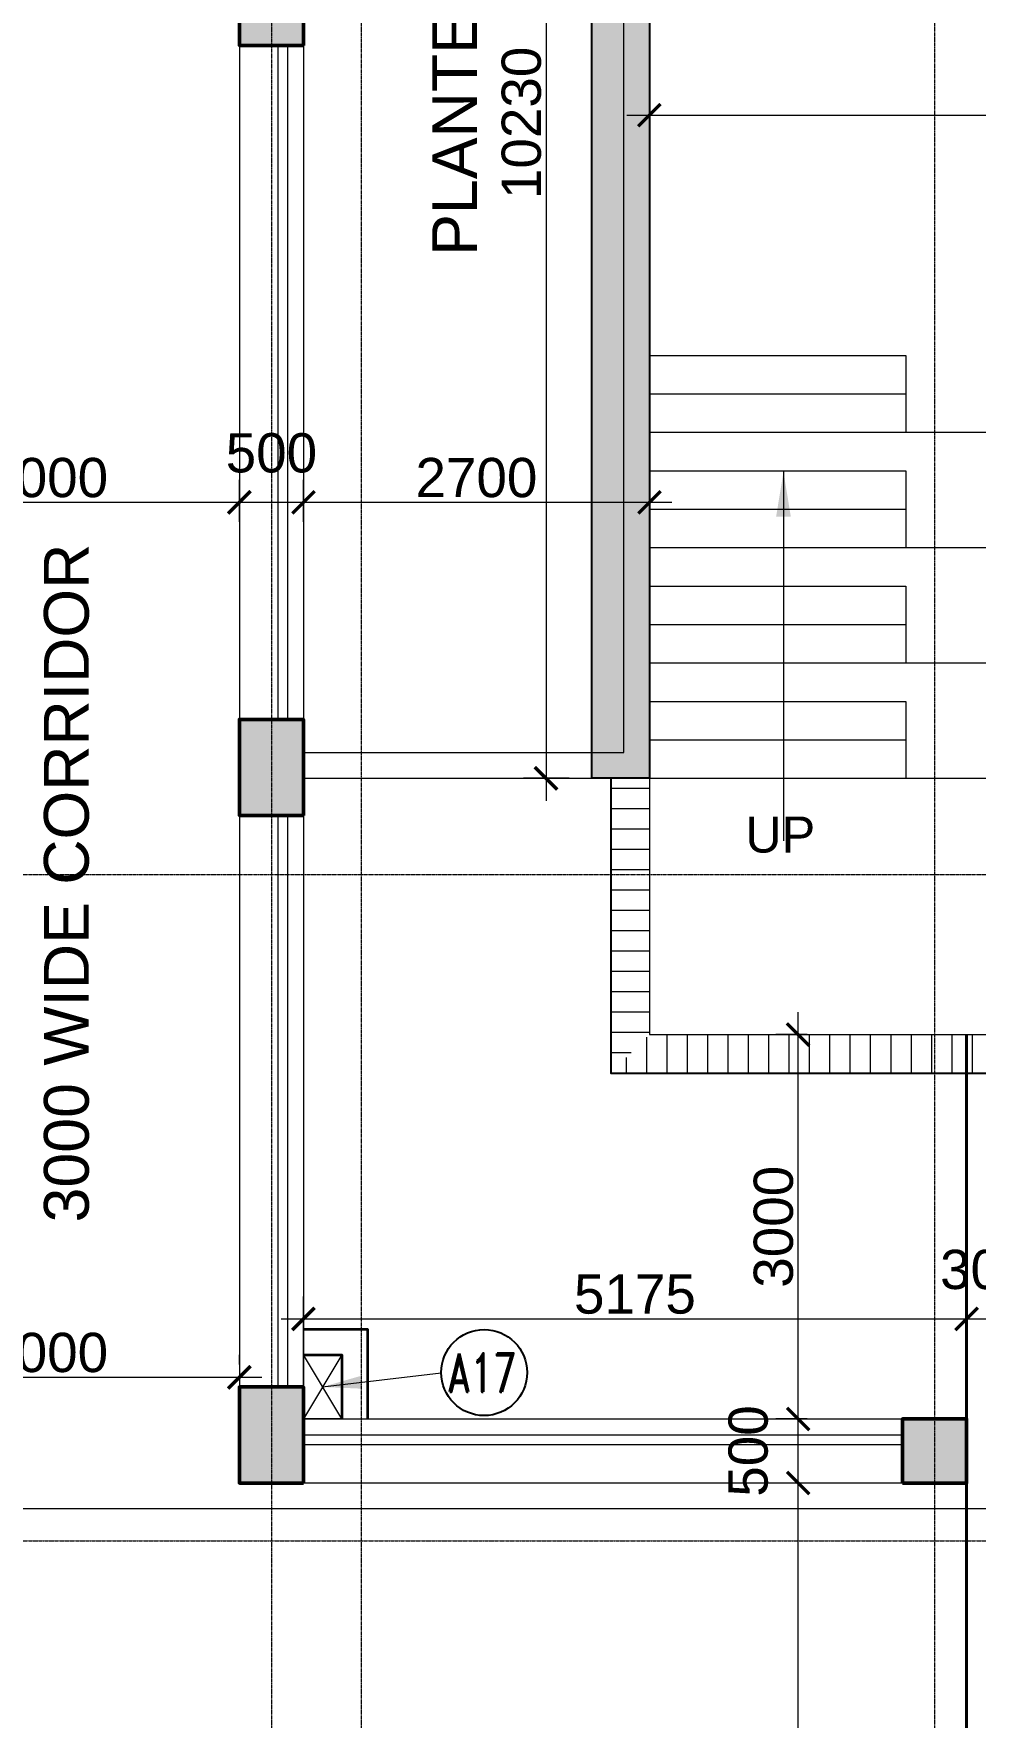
# Model space of a CAD drawing. Header units: millimetres. Extents: x 0 to 147381, y 0 to 170318.
# Drawn here: x 69040 to 76388, y 58459 to 71599 of the extents above; entities that cross this region are included whole.
import ezdxf
from ezdxf.enums import TextEntityAlignment as Align
from ezdxf.xclip import XClip

# ---------------------------------------------------------------- set-up
doc = ezdxf.new("R2010")
doc.units = ezdxf.units.MM
doc.header["$XCLIPFRAME"] = 2
for name, pattern in [('Center', [29.999999, 12, -6, 6, -6]), ('Grid Line', [22.225, 12.7, -3.175, 3.175, -3.175]), ('Hidden', [7.14375, 4.7625, -2.38125])]:
    doc.linetypes.add(name, pattern=pattern)
for name, color, linetype, lineweight in [('A-DOOR', 21, 'Continuous', 9), ('A-FLOR-HRAL', 11, 'Continuous', 9), ('AR_STR', 7, 'Continuous', 15), ('AR_WALL_HATCH', 23, 'Continuous', 5), ('ARCH CUTOUTS', 21, 'Continuous', 13), ('ARCH_COLUMN', 4, 'Continuous', 25), ('Arch_Cutout_No', 2, 'Continuous', 25), ('Arch_Dim', 7, 'Continuous', 25), ('ARCH_WALL', 1, 'Continuous', 35), ('G-ANNO-TEXT', 231, 'Continuous', 25), ('landscape', 2, 'Continuous', 18), ('S-GRID', 8, 'Continuous', 9), ('STR COL.', 1, 'Continuous', 50)]:
    doc.layers.add(name, color=color, linetype=linetype, lineweight=lineweight)
for name, color, linetype, lineweight, true_color in [('ARCH RCC HATCH', 253, 'Center', 9, 0x9c9c9c), ('EXPANSION JOINT', 6, 'Hidden', 15, 0xff0fff), ('S-COLS_HATCH', 252, 'Continuous', 9, 0x8a8a8a)]:
    doc.layers.add(name, color=color, linetype=linetype, lineweight=lineweight, true_color=true_color)
doc.styles.add('Arial_2', font='arial.ttf', dxfattribs={"height": 472.5})
doc.styles.add('DIM', font='arial.ttf')
doc.styles.add('DIM_100', font='romand.shx', dxfattribs={"width": 0.9})
doc.styles.add('GRID_TEXT', font='GOTHIC.TTF', dxfattribs={"width": 0.8})
doc.styles.add('S270', font='romans.shx', dxfattribs={"width": 0.7, "height": 270})
doc.styles.add('SIZE', font='romans.shx', dxfattribs={"width": 0.75, "height": 200})
doc.dimstyles.new('D150C', dxfattribs={"dimtxt": 2.5, "dimasz": 300, "dimexe": 300, "dimexo": 300, "dimgap": 150, "dimtad": 1, "dimdec": 0, "dimtxsty": 'S270', "dimblk": 'ARCHTICK', "dimcen": 2.5, "dimdle": 300, "dimclrd": 256, "dimadec": 0, "dimazin": 0, "dimtfac": 1, "dimtdec": 0, "dimtofl": 0, "dimtmove": 2, "dimatfit": 0, "dimfxl": 1, "dimlwd": 13, "dimarcsym": 0})
doc.dimstyles.new('DIM- 175', dxfattribs={"dimscale": 175, "dimtxt": 1.75, "dimasz": 1, "dimexe": 1, "dimexo": 1, "dimgap": 0.2, "dimtad": 1, "dimdec": 0, "dimrnd": 5, "dimzin": 0, "dimdsep": 46, "dimtxsty": 'DIM', "dimblk": 'ARCHTICK', "dimcen": 0, "dimdle": 1, "dimclrd": 3, "dimclre": 5, "dimclrt": 3, "dimadec": 0, "dimazin": 0, "dimtfac": 1, "dimtdec": 0, "dimtofl": 0, "dimtmove": 2, "dimatfit": 3, "dimfxl": 1, "dimtolj": 1, "dimtzin": 0, "dimlwd": 13, "dimlwe": 15, "dimarcsym": 0})
doc.dimstyles.new('DIM_150_GRID', dxfattribs={"dimscale": 175, "dimtxt": 3, "dimasz": 2, "dimexe": 1, "dimexo": 0.5, "dimgap": 0.5, "dimtad": 1, "dimdec": 0, "dimrnd": 5, "dimzin": 1, "dimdsep": 46, "dimtxsty": 'GRID_TEXT', "dimblk": 'ARCHTICK', "dimcen": 0.09, "dimdle": 1, "dimclrt": 256, "dimazin": 0, "dimtfac": 1, "dimtdec": 0, "dimtmove": 2, "dimatfit": 3, "dimfxl": 1, "dimtvp": 1, "dimtolj": 1, "dimtzin": 0, "dimlwd": 15, "dimlwe": 18, "dimarcsym": 0})

# ---------------------------------------------------------------- blocks, each defined once
blk = doc.blocks.new('COURTYARD_GF')
at = {"layer": 'A-FLOR-HRAL'}
for p, q in [((-10395, -37485), (-10395, -42745)), ((-10095, -37485), (-10095, -42745)), ((-10020, -37485), (-10020, -42745)), ((-9895, -37485), (-9895, -42745)), ((-10395, -43495), (-10395, -47955)), ((-10095, -43495), (-10095, -47955)), ((-10020, -43495), (-10020, -47955)), ((-9895, -43495), (-9895, -47955)), ((-9895, -48205), (-5220, -48205)), ((-9895, -48330), (-5220, -48330)), ((-9895, -48405), (-5220, -48405)), ((-9895, -48705), (-5220, -48705))]:
    blk.add_line(p, q, dxfattribs=at)
blk = doc.blocks.new('A$C59E872DE')
at = {"layer": 'S-GRID', "linetype": 'Grid Line', "ltscale": 0.5}
for p, q in [((33200, 89720.3), (33200, -4357.6)), ((38375, 89720), (38375, -4357.8)), ((-6964.1, 20500), (94404.8, 20500)), ((-6964.1, 15300), (94404.8, 15300))]:
    blk.add_line(p, q, dxfattribs=at)
blk.add_lwpolyline([(33900, 89720.3), (33900, -3990), (34529.3, -4438.4)], dxfattribs=at)
blk = doc.blocks.new('A$C70034ED7')
at = {"layer": 'landscape', "color": 30, "linetype": 'Continuous'}
for p, q in [((27144, -19494), (29144, -19494)), ((29144, -19494), (29144, -20094)), ((27144, -19794), (29144, -19794)), ((27144, -20094), (29144, -20094)), ((29144, -20094), (34339, -20094)), ((27144, -20394), (29144, -20394)), ((29144, -20394), (29144, -20994)), ((27144, -20694), (29144, -20694)), ((27144, -20994), (29144, -20994)), ((29144, -20994), (33439, -20994)), ((27144, -21294), (29144, -21294)), ((29144, -21294), (29144, -21894)), ((27144, -21594), (29144, -21594)), ((27144, -21894), (29144, -21894)), ((29144, -21894), (33439, -21894)), ((27144, -22194), (29144, -22194)), ((29144, -22194), (29144, -22794)), ((27144, -22494), (29144, -22494)), ((24444, -22794), (44234, -22794)), ((27144, -22794), (27144, -24794)), ((27144, -24794), (41534, -24794))]:
    blk.add_line(p, q, dxfattribs=at)
for points in [[(24444, -22794), (27144, -22794), (27144, -12607), (24444, -12607)], [(24444, -22594), (26944, -22594), (26944, -12807), (24444, -12807)]]:
    blk.add_lwpolyline(points, dxfattribs=at)
blk = doc.blocks.new('_ArchTick')
at = {"color": 0, "linetype": 'ByBlock', "const_width": 0.15}
blk.add_lwpolyline([(-0.5, -0.5), (0.5, 0.5)], dxfattribs=at)
blk = doc.blocks.new('*D763')
at = {"layer": 'Arch_Dim', "color": 5, "lineweight": 15, "transparency": 16777216}
for p, q in [((67645, 67113), (67645, 68117)), ((70645, 67790), (70645, 68117))]:
    blk.add_line(p, q, dxfattribs=at)
at = {"layer": 'Arch_Dim', "color": 3, "lineweight": 13, "transparency": 16777216}
blk.add_line((67470, 67942), (70820, 67942), dxfattribs=at)
at = {"layer": 'Defpoints', "color": 0, "linetype": 'Continuous', "transparency": 16777216}
for p in [(70645, 67942), (70645, 67615), (67645, 66938)]:
    blk.add_point(p, dxfattribs=at)
at = {"layer": 'Arch_Dim', "color": 3, "linetype": 'Continuous', "lineweight": 13, "transparency": 16777216, "xscale": 175, "yscale": 175, "zscale": 175, "rotation": 180}
blk.add_blockref('_ArchTick', (67645, 67942), dxfattribs=at)
at = {"layer": 'Arch_Dim', "color": 3, "linetype": 'Continuous', "lineweight": 13, "transparency": 16777216, "xscale": 175, "yscale": 175, "zscale": 175}
blk.add_blockref('_ArchTick', (70645, 67942), dxfattribs=at)
at = {"layer": 'Arch_Dim', "color": 3, "linetype": 'Continuous', "transparency": 16777216, "insert": (69145, 68133), "char_height": 306.2, "attachment_point": 5, "style": 'DIM'}
blk.add_mtext('\\A1;3000', dxfattribs=at)
blk = doc.blocks.new('A$C38A24FCE')
at = {"layer": 'S-COLS_HATCH'}
h = blk.add_hatch(color=256, dxfattribs=at)
h.dxf.hatch_style = 1
h.paths.add_polyline_path([(-53740, 25345), (-53240, 25345), (-53240, 26095), (-53740, 26095)])
h = blk.add_hatch(color=256, dxfattribs=at)
h.dxf.hatch_style = 1
h.paths.add_polyline_path([(-53740, 19336), (-53240, 19336), (-53240, 20085), (-53740, 20085)])
h = blk.add_hatch(color=256, dxfattribs=at)
h.dxf.hatch_style = 1
h.paths.add_polyline_path([(-53740, 14126), (-53240, 14126), (-53240, 14875), (-53740, 14875)])
h = blk.add_hatch(color=256, dxfattribs=at)
h.dxf.hatch_style = 1
h.paths.add_polyline_path([(-48065, 14126), (-48565, 14126), (-48565, 14625), (-48065, 14625)])
at = {"layer": 'STR COL.'}
for points in [[(-53240, 25345), (-53740, 25345), (-53740, 26095), (-53240, 26095)], [(-53240, 19335), (-53740, 19335), (-53740, 20085), (-53240, 20085)], [(-53240, 14125), (-53740, 14125), (-53740, 14875), (-53240, 14875)], [(-48565, 14125), (-48065, 14125), (-48065, 14625), (-48565, 14625)]]:
    blk.add_lwpolyline(points, close=True, dxfattribs=at)
blk = doc.blocks.new('*D779')
at = {"layer": 'Arch_Dim', "color": 5, "lineweight": 15, "transparency": 16777216}
for p, q in [((67645, 61862), (67645, 60938)), ((70645, 61213), (70645, 61288))]:
    blk.add_line(p, q, dxfattribs=at)
at = {"layer": 'Arch_Dim', "color": 3, "lineweight": 13, "transparency": 16777216}
blk.add_line((67470, 61113), (70820, 61113), dxfattribs=at)
at = {"layer": 'Defpoints', "color": 0, "linetype": 'Continuous', "transparency": 16777216}
for p in [(67645, 62037), (70645, 61113), (70645, 61038)]:
    blk.add_point(p, dxfattribs=at)
at = {"layer": 'Arch_Dim', "color": 3, "linetype": 'Continuous', "lineweight": 13, "transparency": 16777216, "xscale": 175, "yscale": 175, "zscale": 175, "rotation": 180}
blk.add_blockref('_ArchTick', (67645, 61113), dxfattribs=at)
at = {"layer": 'Arch_Dim', "color": 3, "linetype": 'Continuous', "lineweight": 13, "transparency": 16777216, "xscale": 175, "yscale": 175, "zscale": 175}
blk.add_blockref('_ArchTick', (70645, 61113), dxfattribs=at)
at = {"layer": 'Arch_Dim', "color": 3, "linetype": 'Continuous', "transparency": 16777216, "insert": (69145, 61305), "char_height": 306.2, "attachment_point": 5, "style": 'DIM'}
blk.add_mtext('\\A1;3000', dxfattribs=at)
blk = doc.blocks.new('*D721')
at = {"layer": 'Arch_Dim', "color": 3, "lineweight": 13, "transparency": 16777216}
blk.add_line((75006, 53113), (75006, 60463), dxfattribs=at)
at = {"layer": 'Arch_Dim', "color": 5, "lineweight": 15, "transparency": 16777216}
for p, q in [((74957, 60288), (74831, 60288)), ((74957, 53288), (74831, 53288))]:
    blk.add_line(p, q, dxfattribs=at)
at = {"layer": 'Defpoints', "color": 0, "linetype": 'Continuous', "transparency": 16777216}
for p in [(75006, 60288), (75132, 60288), (75132, 53288)]:
    blk.add_point(p, dxfattribs=at)
at = {"layer": 'Arch_Dim', "color": 3, "linetype": 'Continuous', "lineweight": 13, "transparency": 16777216, "xscale": 175, "yscale": 175, "zscale": 175}
for p, rotation in [((75006, 60288), 90), ((75006, 53288), 270)]:
    blk.add_blockref('_ArchTick', p, dxfattribs=dict(at, rotation=rotation))
at = {"layer": 'Arch_Dim', "color": 3, "linetype": 'Continuous', "transparency": 16777216, "insert": (74814, 56788), "char_height": 306.2, "attachment_point": 5, "rotation": 90, "style": 'DIM'}
blk.add_mtext('\\A1;7000', dxfattribs=at)
blk = doc.blocks.new('*D722')
at = {"layer": 'Arch_Dim', "color": 3, "lineweight": 13, "transparency": 16777216}
blk.add_line((75006, 60113), (75006, 60963), dxfattribs=at)
at = {"layer": 'Arch_Dim', "color": 5, "lineweight": 15, "transparency": 16777216}
blk.add_line((75076, 60788), (74831, 60788), dxfattribs=at)
at = {"layer": 'Defpoints', "color": 0, "linetype": 'Continuous', "transparency": 16777216}
for p in [(75006, 60788), (75251, 60788), (75006, 60288)]:
    blk.add_point(p, dxfattribs=at)
at = {"layer": 'Arch_Dim', "color": 3, "linetype": 'Continuous', "lineweight": 13, "transparency": 16777216, "xscale": 175, "yscale": 175, "zscale": 175}
for p, rotation in [((75006, 60788), 90), ((75006, 60288), 270)]:
    blk.add_blockref('_ArchTick', p, dxfattribs=dict(at, rotation=rotation))
at = {"layer": 'Arch_Dim', "color": 3, "linetype": 'Continuous', "transparency": 16777216, "insert": (74617, 60538), "char_height": 306.2, "attachment_point": 5, "rotation": 90, "style": 'DIM'}
blk.add_mtext('\\A1;500', dxfattribs=at)
blk = doc.blocks.new('*D723')
at = {"layer": 'Arch_Dim', "color": 5, "lineweight": 15, "transparency": 16777216}
for p, q in [((70645, 67790), (70645, 68117)), ((71145, 67790), (71145, 68117))]:
    blk.add_line(p, q, dxfattribs=at)
at = {"layer": 'Arch_Dim', "color": 3, "lineweight": 13, "transparency": 16777216}
blk.add_line((70470, 67942), (71320, 67942), dxfattribs=at)
at = {"layer": 'Defpoints', "color": 0, "linetype": 'Continuous', "transparency": 16777216}
for p in [(71145, 67942), (70645, 67615), (71145, 67615)]:
    blk.add_point(p, dxfattribs=at)
at = {"layer": 'Arch_Dim', "color": 3, "linetype": 'Continuous', "lineweight": 13, "transparency": 16777216, "xscale": 175, "yscale": 175, "zscale": 175, "rotation": 180}
blk.add_blockref('_ArchTick', (70645, 67942), dxfattribs=at)
at = {"layer": 'Arch_Dim', "color": 3, "linetype": 'Continuous', "lineweight": 13, "transparency": 16777216, "xscale": 175, "yscale": 175, "zscale": 175}
blk.add_blockref('_ArchTick', (71145, 67942), dxfattribs=at)
at = {"layer": 'Arch_Dim', "color": 3, "linetype": 'Continuous', "transparency": 16777216, "insert": (70895, 68326), "char_height": 306.2, "attachment_point": 5, "style": 'DIM'}
blk.add_mtext('\\A1;500', dxfattribs=at)
blk = doc.blocks.new('*D724')
at = {"layer": 'Arch_Dim', "color": 5, "lineweight": 15, "transparency": 16777216}
blk.add_line((88235, 71078), (88235, 71138), dxfattribs=at)
at = {"layer": 'Arch_Dim', "color": 3, "lineweight": 13, "transparency": 16777216}
blk.add_line((73670, 70963), (88410, 70963), dxfattribs=at)
at = {"layer": 'Defpoints', "color": 0, "linetype": 'Continuous', "transparency": 16777216}
for p in [(73845, 70963), (88235, 70963), (88235, 70903)]:
    blk.add_point(p, dxfattribs=at)
at = {"layer": 'Arch_Dim', "color": 3, "linetype": 'Continuous', "lineweight": 13, "transparency": 16777216, "xscale": 175, "yscale": 175, "zscale": 175, "rotation": 180}
blk.add_blockref('_ArchTick', (73845, 70963), dxfattribs=at)
at = {"layer": 'Arch_Dim', "color": 3, "linetype": 'Continuous', "lineweight": 13, "transparency": 16777216, "xscale": 175, "yscale": 175, "zscale": 175}
blk.add_blockref('_ArchTick', (88235, 70963), dxfattribs=at)
at = {"layer": 'Arch_Dim', "color": 3, "linetype": 'Continuous', "transparency": 16777216, "insert": (81040, 71155), "char_height": 306.2, "attachment_point": 5, "style": 'DIM'}
blk.add_mtext('\\A1;14390', dxfattribs=at)
blk = doc.blocks.new('*D499')
at = {"layer": 'Arch_Dim', "color": 3, "lineweight": 13, "transparency": 16777216}
blk.add_line((73038, 76193), (73038, 65613), dxfattribs=at)
at = {"layer": 'Arch_Dim', "color": 5, "lineweight": 15, "transparency": 16777216}
for p, q in [((74571, 76018), (72863, 76018)), ((73220, 65788), (72863, 65788))]:
    blk.add_line(p, q, dxfattribs=at)
at = {"layer": 'Defpoints', "color": 0, "linetype": 'Continuous', "transparency": 16777216}
for p in [(74746, 76018), (73038, 65788), (73395, 65788)]:
    blk.add_point(p, dxfattribs=at)
at = {"layer": 'Arch_Dim', "color": 3, "linetype": 'Continuous', "lineweight": 13, "transparency": 16777216, "xscale": 175, "yscale": 175, "zscale": 175}
for p, rotation in [((73038, 76018), 90), ((73038, 65788), 270)]:
    blk.add_blockref('_ArchTick', p, dxfattribs=dict(at, rotation=rotation))
at = {"layer": 'Arch_Dim', "color": 3, "linetype": 'Continuous', "transparency": 16777216, "insert": (72847, 70903), "char_height": 306.2, "attachment_point": 5, "rotation": 90, "style": 'DIM'}
blk.add_mtext('\\A1;10230', dxfattribs=at)
blk = doc.blocks.new('*D747')
at = {"layer": 'Arch_Dim', "color": 5, "lineweight": 15, "transparency": 16777216}
for p, q in [((71145, 67790), (71145, 68117)), ((73845, 67463), (73845, 68117))]:
    blk.add_line(p, q, dxfattribs=at)
at = {"layer": 'Arch_Dim', "color": 3, "lineweight": 13, "transparency": 16777216}
blk.add_line((70970, 67942), (74020, 67942), dxfattribs=at)
at = {"layer": 'Defpoints', "color": 0, "linetype": 'Continuous', "transparency": 16777216}
for p in [(73845, 67942), (71145, 67615), (73845, 67288)]:
    blk.add_point(p, dxfattribs=at)
at = {"layer": 'Arch_Dim', "color": 3, "linetype": 'Continuous', "lineweight": 13, "transparency": 16777216, "xscale": 175, "yscale": 175, "zscale": 175, "rotation": 180}
blk.add_blockref('_ArchTick', (71145, 67942), dxfattribs=at)
at = {"layer": 'Arch_Dim', "color": 3, "linetype": 'Continuous', "lineweight": 13, "transparency": 16777216, "xscale": 175, "yscale": 175, "zscale": 175}
blk.add_blockref('_ArchTick', (73845, 67942), dxfattribs=at)
at = {"layer": 'Arch_Dim', "color": 3, "linetype": 'Continuous', "transparency": 16777216, "insert": (72495, 68133), "char_height": 306.2, "attachment_point": 5, "style": 'DIM'}
blk.add_mtext('\\A1;2700', dxfattribs=at)
blk = doc.blocks.new('*D802')
at = {"layer": 'Arch_Dim', "color": 5, "lineweight": 15, "transparency": 16777216}
for p, q in [((71145, 60963), (71145, 61744)), ((76320, 60963), (76320, 61744))]:
    blk.add_line(p, q, dxfattribs=at)
at = {"layer": 'Arch_Dim', "color": 3, "lineweight": 13, "transparency": 16777216}
blk.add_line((70970, 61569), (76495, 61569), dxfattribs=at)
at = {"layer": 'Defpoints', "color": 0, "linetype": 'Continuous', "transparency": 16777216}
for p in [(76320, 61569), (71145, 60788), (76320, 60788)]:
    blk.add_point(p, dxfattribs=at)
at = {"layer": 'Arch_Dim', "color": 3, "linetype": 'Continuous', "lineweight": 13, "transparency": 16777216, "xscale": 175, "yscale": 175, "zscale": 175, "rotation": 180}
blk.add_blockref('_ArchTick', (71145, 61569), dxfattribs=at)
at = {"layer": 'Arch_Dim', "color": 3, "linetype": 'Continuous', "lineweight": 13, "transparency": 16777216, "xscale": 175, "yscale": 175, "zscale": 175}
blk.add_blockref('_ArchTick', (76320, 61569), dxfattribs=at)
at = {"layer": 'Arch_Dim', "color": 3, "linetype": 'Continuous', "transparency": 16777216, "insert": (73732, 61761), "char_height": 306.2, "attachment_point": 5, "style": 'DIM'}
blk.add_mtext('\\A1;5175', dxfattribs=at)
blk = doc.blocks.new('*D803')
at = {"layer": 'Arch_Dim', "color": 5, "lineweight": 15, "transparency": 16777216}
for p, q in [((76320, 60963), (76320, 61744)), ((76620, 60963), (76620, 61744))]:
    blk.add_line(p, q, dxfattribs=at)
at = {"layer": 'Arch_Dim', "color": 3, "lineweight": 13, "transparency": 16777216}
blk.add_line((76145, 61569), (76795, 61569), dxfattribs=at)
at = {"layer": 'Defpoints', "color": 0, "linetype": 'Continuous', "transparency": 16777216}
for p in [(76620, 61569), (76320, 60788), (76620, 60788)]:
    blk.add_point(p, dxfattribs=at)
at = {"layer": 'Arch_Dim', "color": 3, "linetype": 'Continuous', "lineweight": 13, "transparency": 16777216, "xscale": 175, "yscale": 175, "zscale": 175, "rotation": 180}
blk.add_blockref('_ArchTick', (76320, 61569), dxfattribs=at)
at = {"layer": 'Arch_Dim', "color": 3, "linetype": 'Continuous', "lineweight": 13, "transparency": 16777216, "xscale": 175, "yscale": 175, "zscale": 175}
blk.add_blockref('_ArchTick', (76620, 61569), dxfattribs=at)
at = {"layer": 'Arch_Dim', "color": 3, "linetype": 'Continuous', "transparency": 16777216, "insert": (76470, 61953), "char_height": 306.2, "attachment_point": 5, "style": 'DIM'}
blk.add_mtext('\\A1;300', dxfattribs=at)
blk = doc.blocks.new('DW')
at = {"color": 9}
blk.add_circle((0, 0), 671, dxfattribs=at)
at = {"style": 'SIZE', "width": 0.8}
blk.add_attdef('W7', text='', height=500, dxfattribs=at).set_placement((5, -289), align=Align.CENTER)
blk = doc.blocks.new('*D762')
at = {"layer": 'Arch_Dim', "color": 3, "lineweight": 13, "transparency": 16777216}
blk.add_line((75006, 60613), (75006, 63963), dxfattribs=at)
at = {"layer": 'Arch_Dim', "color": 5, "lineweight": 15, "transparency": 16777216}
for p, q in [((75076, 63788), (74831, 63788)), ((75076, 60788), (74831, 60788))]:
    blk.add_line(p, q, dxfattribs=at)
at = {"layer": 'Defpoints', "color": 0, "linetype": 'Continuous', "transparency": 16777216}
for p in [(75006, 63788), (75251, 63788), (75251, 60788)]:
    blk.add_point(p, dxfattribs=at)
at = {"layer": 'Arch_Dim', "color": 3, "linetype": 'Continuous', "lineweight": 13, "transparency": 16777216, "xscale": 175, "yscale": 175, "zscale": 175}
for p, rotation in [((75006, 63788), 90), ((75006, 60788), 270)]:
    blk.add_blockref('_ArchTick', p, dxfattribs=dict(at, rotation=rotation))
at = {"layer": 'Arch_Dim', "color": 3, "linetype": 'Continuous', "transparency": 16777216, "insert": (74814, 62288), "char_height": 306.2, "attachment_point": 5, "rotation": 90, "style": 'DIM'}
blk.add_mtext('\\A1;3000', dxfattribs=at)

msp = doc.modelspace()

# ---------------------------------------------------------------- block references
at = {"layer": 'A-DOOR'}
msp.add_blockref('COURTYARD_GF', (81039.7, 108993.5), dxfattribs=at)

# ---------------------------------------------------------------- next in the draw order: block references
at = {"layer": 'ARCH RCC HATCH', "linetype": 'Continuous'}
msp.add_blockref('A$C59E872DE', (37694.7, 44538), dxfattribs=at)

# ---------------------------------------------------------------- next in the draw order: hatches: boundary and pattern name
at = {"layer": 'AR_WALL_HATCH', "ltscale": 500}
h = msp.add_hatch(dxfattribs=at)
h.set_pattern_fill('ANSI31', color=256, scale=50, angle=135)
h.set_pattern_definition([(180, (112242.8, 269228.23), (-1e-14, -158.75), [])])
h.paths.add_polyline_path([(73844.7, 65788.5), (73544.7, 65788.5), (73544.7, 63488), (73844.7, 63788)])
h = msp.add_hatch(dxfattribs=at)
h.set_pattern_fill('ANSI31', color=256, scale=50, angle=45)
h.set_pattern_definition([(90, (112242.8, 269228.23), (-158.75, 1e-14), [])])
h.paths.add_polyline_path([(73844.7, 63788), (73544.7, 63488), (88534.7, 63488), (88234.7, 63788)])
at = {"layer": 'ARCH RCC HATCH', "linetype": 'Continuous'}
h = msp.add_hatch(color=256, dxfattribs=at)
h.dxf.hatch_style = 1
h.paths.add_polyline_path([(73844.7, 65788.5), (73844.7, 75568), (73394.7, 75568), (73394.7, 65788.5)])

# ---------------------------------------------------------------- next in the draw order: linework, layer by layer
at = {"linetype": 'Continuous'}
msp.add_lwpolyline([(73544.7, 65788.5), (73544.7, 63488), (88534.7, 63488), (88534.7, 65788.5)], dxfattribs=at)
at = {"layer": 'ARCH CUTOUTS', "linetype": 'Continuous'}
for p, q in [((71444.7, 60788), (71144.7, 61288)), ((71444.7, 61288), (71144.7, 60788))]:
    msp.add_line(p, q, dxfattribs=at)
msp.add_lwpolyline([(71444.7, 60788), (71144.7, 60788), (71144.7, 61288), (71444.7, 61288)], close=True, dxfattribs=at)
at = {"layer": 'ARCH_COLUMN', "linetype": 'Continuous'}
msp.add_lwpolyline([(73844.7, 65788.5), (73394.7, 65788.5), (73394.7, 75568), (73844.7, 75568)], close=True, dxfattribs=at)
at = {"layer": 'ARCH_WALL', "linetype": 'Continuous'}
for points in [[(71144.7, 61488), (71644.7, 61488), (71644.7, 60788)], [(71144.7, 61288), (71444.7, 61288), (71444.7, 60788)]]:
    msp.add_lwpolyline(points, dxfattribs=at)
at = {"layer": 'EXPANSION JOINT', "ltscale": 0.4, "const_width": 25}
msp.add_lwpolyline([(76319.7, 63788), (76319.7, 44438)], dxfattribs=at)

# ---------------------------------------------------------------- next in the draw order: block references
at = {"layer": 'AR_STR', "linetype": 'Continuous'}
msp.add_blockref('A$C38A24FCE', (124384.7, 46163), dxfattribs=at)
at = {"layer": 'Arch_Cutout_No'}
ref = msp.add_blockref('DW', (72555.3, 61150.1), dxfattribs=dict(at, xscale=0.500148192420602, yscale=0.500148192420602, zscale=0.500148192420602))
ref.add_attrib('W71', 'A17', dxfattribs={"layer": '0', "height": 300, "style": 'DIM_100', "width": 0.7}).set_placement((72539.8, 60999.2), align=Align.CENTER)
at = {"layer": 'landscape', "color": 30, "linetype": 'Continuous'}
ref = msp.add_blockref('A$C70034ED7', (46701.2, 88582.1), dxfattribs=at)
XClip(ref).set_block_clipping_path([(21443.5457293363, -28494.0824915156), (50008.5457294728, -11427.9914858409)])

# ---------------------------------------------------------------- next in the draw order: texts
at = {"layer": 'G-ANNO-TEXT', "color": 7, "style": 'Arial_2'}
for s, insert, char_height, width, attachment_point, rotation in [('{\\C256;PLANTER}', (72499.8, 69865.7), 350, 2141.065, 7, 90), ('{\\C256;3000 WIDE CORRIDOR}', (69119.8, 62321.7), 350, 8203.315, 1, 90), ('UP', (75139.2, 65489.5), 281.25, 5591.646, 3, 0.00124)]:
    msp.add_mtext(s, dxfattribs=dict(at, insert=insert, char_height=char_height, width=width, attachment_point=attachment_point, rotation=rotation))

# ---------------------------------------------------------------- next in the draw order: dimensions: what is measured, and where the dimension line sits
at = {"layer": 'Arch_Dim', "linetype": 'Continuous'}
for base, p1, p2, picture, middle in [((73038.1103405, 65788.4834322), (74746.2826331, 76017.9834323), (73394.7233421, 65788.4834322), '*D499', (72846.6429121, 70903.2334323)), ((75005.8, 63788), (75250.8, 60788), (75250.8, 63788), '*D762', (74814.3, 62288)), ((75005.8, 60288), (75132.1, 53288), (75132.1, 60288), '*D721', (74814.4, 56788))]:
    dim = msp.add_linear_dim(base=base, p1=p1, p2=p2, angle=90, dimstyle='DIM- 175', dxfattribs=at)
    dim.commit()
    dim.dimension.update_dxf_attribs({"geometry": picture, "text_midpoint": middle})
for base, p1, p2, picture, middle in [((88234.7, 70963.5), (73844.7, 70963.5), (88234.7, 70903.2), '*D724', (81039.7, 71154.9)), ((71144.7, 67941.9), (70644.7, 67615.2), (71144.7, 67615.2), '*D723', (70894.7, 68325.7)), ((70644.7, 67941.9), (67644.7, 66938.5), (70644.7, 67615.2), '*D763', (69144.7, 68133.3)), ((73844.7, 67941.9), (71144.7, 67615.2), (73844.7, 67288.5), '*D747', (72494.7, 68133.2)), ((76619.7, 61569.2), (76319.7, 60788), (76619.7, 60788), '*D803', (76469.7, 61953.2)), ((70644.7, 61113.4), (67644.7, 62036.8), (70644.7, 61038), '*D779', (69144.7, 61304.9)), ((76319.7, 61569.2), (71144.7, 60788), (76319.7, 60788), '*D802', (73732.2, 61760.6))]:
    dim = msp.add_linear_dim(base=base, p1=p1, p2=p2, dimstyle='DIM- 175', dxfattribs=at)
    dim.commit()
    dim.dimension.update_dxf_attribs({"geometry": picture, "text_midpoint": middle})
dim = msp.add_linear_dim(base=(75005.8, 60788), p1=(75005.8, 60288), p2=(75250.8, 60788), angle=90, dimstyle='DIM- 175', dxfattribs=at)
dim.commit()
dim.dimension.update_dxf_attribs({"geometry": '*D722', "text_midpoint": (74616.8, 60538), "dimtype": 160})

# ---------------------------------------------------------------- next in the draw order: leaders
at = {"layer": 'Arch_Cutout_No'}
msp.add_leader([(71294.7, 61038), (72219.6, 61148)], dimstyle='D150C', override={"dimtad": 0}, dxfattribs=at)
at = {"layer": 'G-ANNO-TEXT', "color": 7}
msp.add_leader([(74891.2, 68179.3), (74891.2, 65299.4)], dimstyle='DIM_150_GRID', override={"dimgap": 0.5, "dimtad": 0, "dimtfill": 1, "dimarcsym": 2}, dxfattribs=at)

doc.saveas('drawing.dxf')
